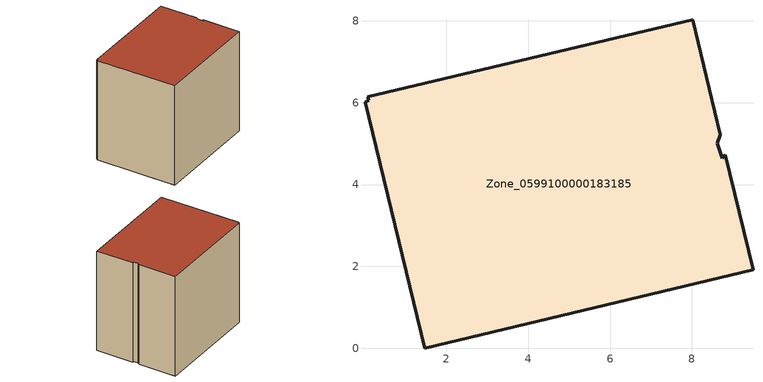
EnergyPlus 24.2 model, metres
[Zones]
Zone_0599100000183185
 floor ground (C_G): 8.81,4.73 9.49,1.92 1.47,0 0.03,6.01 0.11,6.06 0.09,6.14 8.02,8.03 8.7,5.22 8.62,5 8.74,4.64 z0
 wall outside (C_F): 9.49,1.92 8.81,4.73 8.74,4.64 8.62,5 8.7,5.22 8.02,8.03 0.09,6.14 0.11,6.06 0.03,6.01 1.47,0 9.49,1.92 z0:7.87
 roof outside (C_R): 8.62,5 8.7,5.22 8.02,8.03 0.09,6.14 0.11,6.06 0.03,6.01 1.47,0 9.49,1.92 8.81,4.73 8.74,4.64 z7.87
[BUILDING]
Pand.0599100000183185: North Axis=0; Terrain=City; Loads Convergence Tolerance Value=0.04; Temperature Convergence Tolerance Value=0.4; Solar Distribution=FullExterior; Maximum Number of Warmup Days=25; Minimum Number of Warmup Days=1
[Site:Location]
Rotterdam.The.Hague.AP_ZH_NLD Design_Conditions: Latitude=51.96; Longitude=4.45; Time Zone=1; Elevation=-4.5
[SITE:GROUNDTEMPERATURE:BUILDINGSURFACE]
18, 18, 18, 18, 18, 18, 18, 18, 18, 18, 18, 18
[MATERIAL] Thermal Absorptance=0.9; Solar Absorptance=0.7; Visible Absorptance=0.7
Name | Roughness | Thickness | Conductivity | Density | Specific Heat
G.TC.1965-1974 | MediumSmooth | 0.15 | 0.882353 | 540 | 1210
F.TC.1965-1974 | Rough | 0.3 | 0.697674 | 1920 | 840
R.TC.1965-1974 | MediumRough | 0.2 | 0.232558 | 1500 | 1000
[CONSTRUCTION]
C_G: G.TC.1965-1974
C_F: F.TC.1965-1974
C_R: R.TC.1965-1974
[ZONE]
Zone_0599100000183185: Type=1; Multiplier=1; Ceiling Height=Autocalculate; Volume=Autocalculate; Floor Area=autocalculate; Part of Total Floor Area=Yes
[ZONEINFILTRATION:DESIGNFLOWRATE]
Infil_Zone_0599100000183185: Zone or ZoneList or Space or SpaceList=Zone_0599100000183185; Schedule=AlwaysOn; Design Flow Rate Calculation Method=Flow/Area; Flow Rate per Floor Area=0.003; Constant Term Coefficient=1; Temperature Term Coefficient=0; Velocity Term Coefficient=0; Velocity Squared Term Coefficient=0
[HVACTEMPLATE:ZONE:IDEALLOADSAIRSYSTEM]
Zone_0599100000183185: Maximum Heating Supply Air Temperature=50; Minimum Cooling Supply Air Temperature=13; Maximum Heating Supply Air Humidity Ratio=0.0156; Minimum Cooling Supply Air Humidity Ratio=0.0077; Heating Limit=NoLimit; Cooling Limit=NoLimit; Dehumidification Control Type=ConstantSensibleHeatRatio; Cooling Sensible Heat Ratio=0.7; Dehumidification Setpoint=60; Humidification Control Type=None; Humidification Setpoint=30; Outdoor Air Method=None; Outdoor Air Flow Rate per Person=0.00944; Outdoor Air Flow Rate per Zone Floor Area=0; Outdoor Air Flow Rate per Zone=0; Demand Controlled Ventilation Type=None; Outdoor Air Economizer Type=NoEconomizer; Heat Recovery Type=None; Sensible Heat Recovery Effectiveness=0.7; Latent Heat Recovery Effectiveness=0.65
[ZONECONTROL:THERMOSTAT]
ThermostatControl_Zone_0599100000183185: Zone or ZoneList=Zone_0599100000183185; Control Type Schedule=DualSetpointControlType; Control 1=Thermostat_Zone_0599100000183185; Temperature Difference Between Cutout And Setpoint=0
[THERMOSTATSETPOINT:DUALSETPOINT]
Thermostat_Zone_0599100000183185: Heating Setpoint Temperature Schedule=HeatingSetpoint_Zone_0599100000183185; Cooling Setpoint Temperature Schedule=CoolingSetpoint_Zone_0599100000183185
[SCHEDULE:COMPACT]
HeatingSetpoint_Zone_0599100000183185: Through: 12/31, For: AllDays, Until: 24:00, 21
CoolingSetpoint_Zone_0599100000183185: Through: 12/31, For: AllDays, Until: 24:00, 24
DualSetpointControlType: Through: 12/31, For: AllDays, Until: 24:00, 4
AlwaysOn: Through: 12/31, For: AllDays, Until: 24:00, 1
